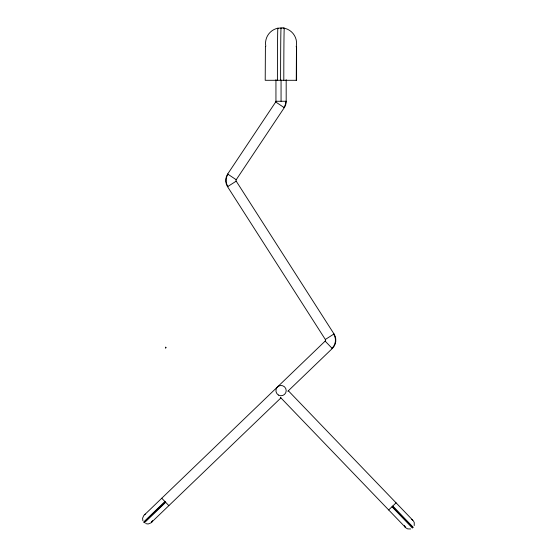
<?xml version="1.0" encoding="UTF-8"?>
<svg xmlns="http://www.w3.org/2000/svg" width="557" height="557" viewBox="0 0 557 557"><rect width="100%" height="100%" fill="white"/><g stroke="black" fill="none" stroke-linecap="round" stroke-linejoin="round"><path stroke-width="0.84" d="M296.268 80.299L296.456 47.08M265.411 46.349L265.209 80.299L296.596 80.299L296.596 47.08M414.213 525.564L414.255 522.577L413.329 520.795L288.359 390.798M152.548 520.565L151.622 522.194M142.884 520.718L142.585 518.24L143.797 515.51L325.142 341.107A1.288 1.288 0 0 0 325.337 339.492L227.548 186.692A11.579 11.579 0 0 1 227.667 174.035L275.701 101.973A1.288 1.288 0 0 0 275.917 101.263L286.207 101.263A11.579 11.579 0 0 1 284.265 107.682L236.224 179.737A1.288 1.288 0 0 0 236.21 181.15L334.005 333.942A11.579 11.579 0 0 1 332.278 348.529L287.823 391.272M151.671 522.153L152.367 521.477M143.629 522.027L164.928 501.551M143.985 522.438L165.304 501.941M144.374 522.807L165.68 502.323M145.655 523.608L148.127 524.005L150.898 522.898L280.937 397.893M280.352 397.308L388.668 509.954L396.083 502.825M144.569 514.765L145.273 514.104M227.569 186.679L236.182 181.164M334.005 333.942L325.337 339.492M410.676 528.969L407.689 528.892L405.942 527.897L388.668 509.954M284.265 28.741L284.265 28.184L282.671 27.934L277.866 28.184A15.533 15.533 0 0 0 265.8 46.238M275.701 101.973L284.265 107.682M227.667 174.035L236.224 179.737M411.853 519.535L412.626 520.071M411.915 519.333L412.584 520.022M325.142 341.107L332.257 348.508M392.762 506.021L413.238 527.319M392.372 506.39L412.869 527.709M391.982 506.766L412.465 528.064M161.739 498.23L168.868 505.645M404.535 526.421L405.197 527.124L404.389 525.502M286.18 79.665L286.18 101.263M281.062 28.163L281.062 27.85A52.449 0.46 -90 0 0 280.603 80.299M281.062 79.985L281.062 101.263M277.866 28.741L277.866 28.184A52.114 0.46 -90 0 0 277.407 80.299M275.945 79.665L275.945 101.263M165.791 347.185L165.791 347.93M285.838 101.263A11.21 11.21 0 0 1 283.959 107.48M333.692 334.137A11.21 11.21 0 0 1 332.021 348.264M227.855 186.498A11.21 11.21 0 0 1 227.973 174.237M283.005 27.968A15.533 15.533 0 0 1 296.199 46.858M283.805 80.299A52.114 0.46 90 0 1 284.258 28.184M165.742 347.93L165.742 347.185A21.396 21.396 0 0 1 165.742 347.93M278.493 395.087A5.145 5.145 0 0 0 286.207 390.631A5.145 5.145 0 0 0 278.493 386.175A5.145 5.145 0 0 0 278.493 395.087"/></g></svg>
